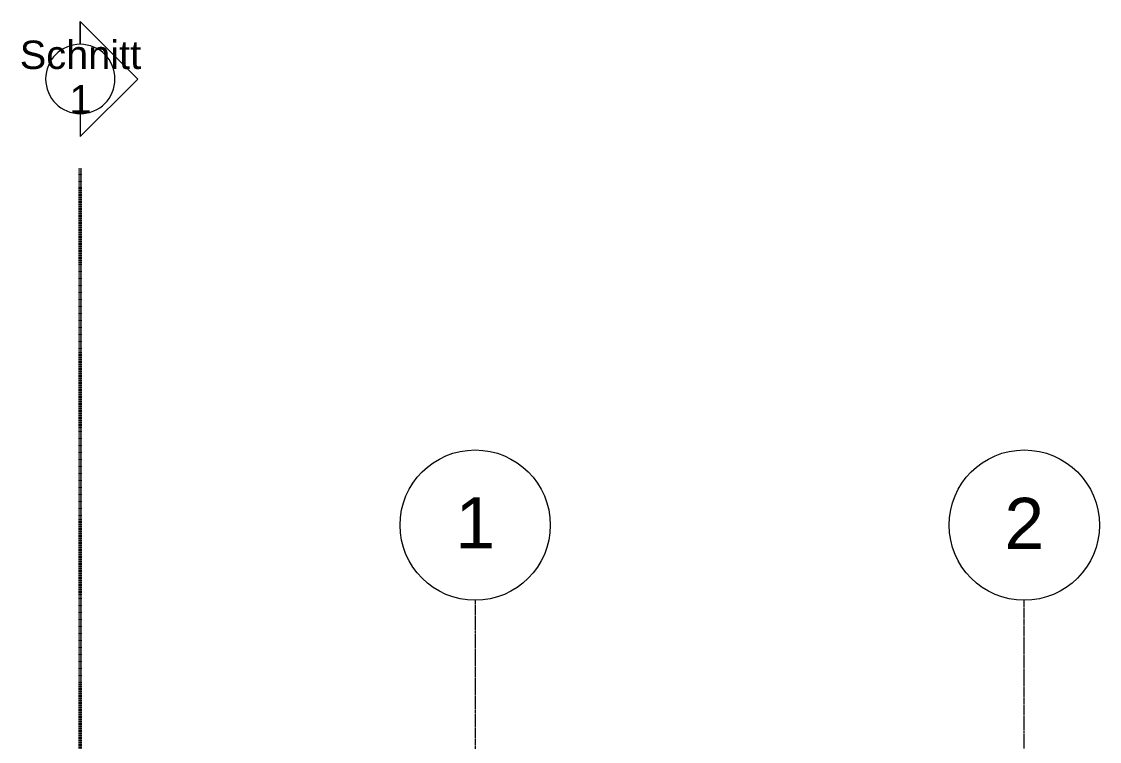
# Model space of a CAD drawing. Header units: millimetres. Extents: x -309577 to 26510, y -302335 to 26695.
# Drawn here: x -299163 to -289839, y -237104 to -230878 of the extents above; entities that cross this region are included whole.
import ezdxf

# ---------------------------------------------------------------- set-up
doc = ezdxf.new("R2010")
doc.units = ezdxf.units.MM
doc.linetypes.add('Achse', pattern=[10, 5, -2.5, 0, -2.5])
doc.linetypes.add('Rasterlinie', pattern=[22.225, 12.7, -3.175, 3.175, -3.175])
doc.layers.add('A-ANNO-SYMB', color=6, linetype='Continuous', lineweight=9)
doc.layers.add('S-GRID', color=1, linetype='Continuous', lineweight=9)

# ---------------------------------------------------------------- blocks, each defined once
blk = doc.blocks.new('Raster - Rasterbeschriftung-194804-Ebene 2')
at = {"layer": 'S-GRID'}
blk.add_circle((0, 0), 6.5, dxfattribs=at)
blk = doc.blocks.new('Schnitt - Name-V183-Ebene 2')
at = {"layer": 'A-ANNO-SYMB'}
for p, q in [((-7.723, 4.977), (-12.7, 0)), ((-2.745, 0), (-7.723, 4.977)), ((-10.733, 0), (-12.7, 0)), ((-12.7, 0), (-10.733, 0)), ((-4.733, 0), (-2.745, 0)), ((-4.733, 0), (-2.745, 0))]:
    blk.add_line(p, q, dxfattribs=at)
for start, end in [(360, 180), (0, 180), (180, 360)]:
    blk.add_arc((-7.733, 0), 3, start, end, dxfattribs=at)

msp = doc.modelspace()

# ---------------------------------------------------------------- linework, layer by layer
at = {"layer": 'A-ANNO-SYMB', "linetype": 'Achse', "lineweight": 50}
msp.add_line((-298654.3, -232148.1), (-298654.3, -300972.7), dxfattribs=at)
at = {"layer": 'S-GRID', "linetype": 'Rasterlinie'}
for p, q in [((-295238.7, -235883), (-295238.7, -296482.9)), ((-290488.7, -280391.1), (-290488.7, -235883))]:
    msp.add_line(p, q, dxfattribs=at)

# ---------------------------------------------------------------- block references
at = {"layer": 'A-ANNO-SYMB', "xscale": 99.99999999999993, "yscale": 99.99999999999993, "zscale": 99.99999999999993, "rotation": 269.9999999999996}
msp.add_blockref('Schnitt - Name-V183-Ebene 2', (-298654.3, -232148.1), dxfattribs=at)
at = {"layer": 'S-GRID', "xscale": 99.99999999999993, "yscale": 99.99999999999993, "zscale": 99.99999999999993, "rotation": 180}
msp.add_blockref('Raster - Rasterbeschriftung-194804-Ebene 2', (-295238.7, -235233), dxfattribs=at)
at = {"layer": 'S-GRID', "xscale": 99.99999999999993, "yscale": 99.99999999999993, "zscale": 99.99999999999993}
msp.add_blockref('Raster - Rasterbeschriftung-194804-Ebene 2', (-290488.7, -235233), dxfattribs=at)

# ---------------------------------------------------------------- texts
at = {"layer": 'A-ANNO-SYMB', "insert": (-298653.1, -231042.6), "char_height": 245.883, "width": 1251, "attachment_point": 2, "line_spacing_factor": 0.938532}
msp.add_mtext('\\fArial|b0|i0|c0|p34|;Schnitt\\P1', dxfattribs=at)

# ---------------------------------------------------------------- next in the draw order: texts
at = {"layer": 'S-GRID', "char_height": 442.59, "width": 410.36, "attachment_point": 2, "line_spacing_factor": 0.938532, "bg_fill": 3, "box_fill_scale": 1.25, "bg_fill_color": 0, "bg_fill_transparency": 0}
for s, insert in [('\\fArial|b0|i0|c0|p34|;1', (-295238.6, -234992)), ('\\fArial|b0|i0|c0|p34|;2', (-290488.8, -234997.2))]:
    msp.add_mtext(s, dxfattribs=dict(at, insert=insert))

doc.saveas('drawing.dxf')
